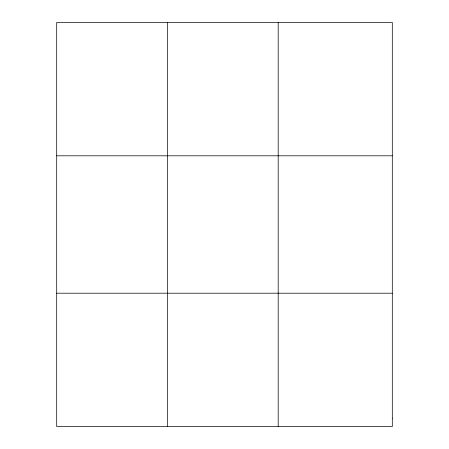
<?xml version="1.0" encoding="UTF-8"?>
<svg xmlns="http://www.w3.org/2000/svg" width="449" height="449" viewBox="0 0 449 449"><rect width="100%" height="100%" fill="white"/><g stroke="black" fill="none" stroke-linecap="round" stroke-linejoin="round"><path stroke-width="0.67" d="M167.449 22.45L167.449 426.55M278.195 22.45L278.195 426.55M56.697 155.803L392.303 155.803M56.697 293.197L392.303 293.197M392.303 418.215L392.303 426.55L56.697 426.55L56.697 22.45L392.303 22.45L392.303 418.215"/></g></svg>
